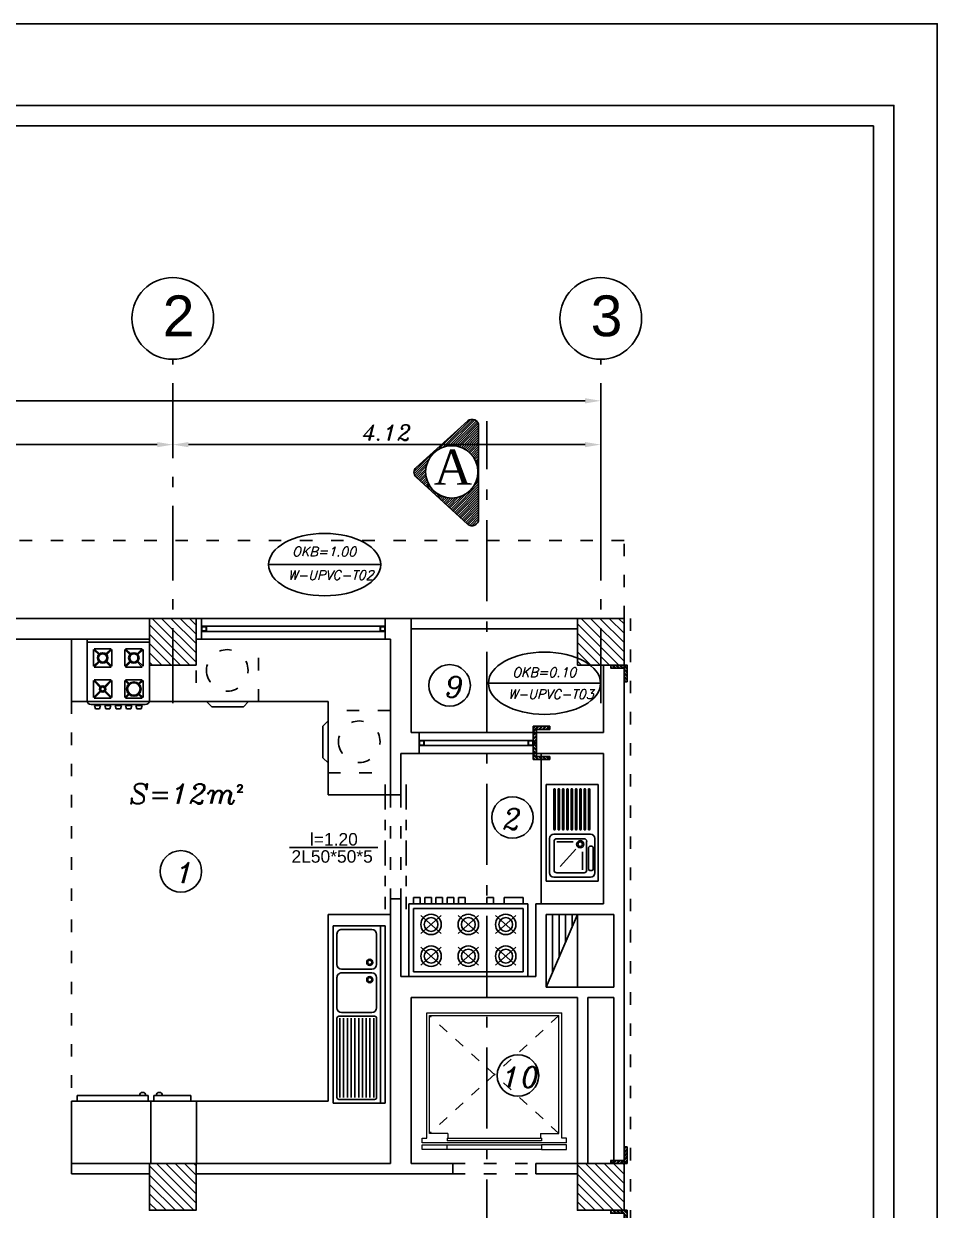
# Model space of a CAD drawing. Header units: millimetres. Extents: x 577 to 2337, y 236 to 943.
# Drawn here: x 1853.83 to 1862.62, y 431.55 to 442.97 of the extents above; entities that cross this region are included whole.
import ezdxf

# ---------------------------------------------------------------- set-up
doc = ezdxf.new("R2010")
doc.units = ezdxf.units.MM
doc.header["$LTSCALE"] = 0.01
doc.linetypes.add('ACAD_ISO03W100', pattern=[30, 12, -18])
doc.linetypes.add('ACAD_ISO10W100', pattern=[18, 12, -3, 0, -3])
for name, color, linetype in [('00-Arm', 7, 'Continuous'), ('01-Plan', 1, 'Continuous'), ('03-Ax', 4, 'Continuous'), ('05-Dim', 5, 'Continuous'), ('06-Furn', 4, 'Continuous'), ('07-Text', 3, 'Continuous'), ('09-Sect', 1, 'Continuous'), ('10-coulm', 7, 'Continuous'), ('12-Nal dargah', 3, 'Continuous'), ('15-Window', 4, 'Continuous'), ('18-Maharband', 4, 'Continuous')]:
    doc.layers.add(name, color=color, linetype=linetype)
doc.styles.add('2', font='BHoma.ttf')
doc.styles.get("Standard").update_dxf_attribs({"font": 'italic.shx'})
doc.styles.add('text', font='BBadr.ttf', dxfattribs={"height": 0.2})
doc.dimstyles.new('ISO-25', dxfattribs={"dimtxt": 0.15, "dimasz": 0.15, "dimexe": 0.1, "dimexo": 0.1, "dimgap": 0.04, "dimtad": 1, "dimzin": 1, "dimdsep": 46, "dimtxsty": 'Standard', "dimcen": 0.3, "dimadec": 0, "dimazin": 0, "dimtfac": 1, "dimtmove": 0, "dimatfit": 3, "dimfxl": 1, "dimarcsym": 0})

# ---------------------------------------------------------------- blocks, each defined once
blk = doc.blocks.new('co2')
at = {"layer": '10-coulm'}
h = blk.add_hatch(dxfattribs=at)
h.set_pattern_fill('ANSI31', color=5, scale=0.02, style=0)
h.set_pattern_definition([(45, (-770.14033, -706.21029), (-0.0449012806, 0.0449012806), [])])
h.paths.add_polyline_path([(0, 0), (0.45, 0), (0.45, 0.45), (0, 0.45)])
at = {"layer": '10-coulm', "color": 7}
blk.add_lwpolyline([(0, 0), (0.45, 0), (0.45, 0.45), (0, 0.45)], close=True, dxfattribs=at)
blk = doc.blocks.new('bee')
at = {"layer": '06-Furn', "color": 5, "lineweight": 9}
for p, q in [((936.524, 570.025), (936.524, 571.232)), ((937.824, 571.232), (936.524, 571.232)), ((936.55, 570.07), (936.55, 571.205)), ((937.797, 571.205), (936.55, 571.205)), ((937.797, 570.07), (937.797, 571.205)), ((937.824, 570.025), (937.824, 571.232)), ((936.479, 569.981), (936.479, 570.025)), ((936.479, 570.025), (936.524, 570.025)), ((936.728, 570.07), (936.55, 570.07)), ((936.719, 570.025), (936.728, 570.025)), ((936.719, 570.025), (936.719, 569.999)), ((936.719, 569.999), (937.628, 569.999)), ((936.728, 570.07), (936.728, 570.025)), ((937.619, 570.025), (936.728, 570.025)), ((937.619, 570.07), (937.797, 570.07)), ((937.619, 570.07), (937.619, 570.025)), ((937.628, 570.025), (937.619, 570.025)), ((937.628, 570.025), (937.628, 569.999)), ((937.868, 570.025), (937.824, 570.025)), ((937.868, 569.981), (937.868, 570.025)), ((936.479, 569.981), (937.868, 569.981))]:
    blk.add_line(p, q, dxfattribs=at)
at = {"layer": '06-Furn', "color": 5, "linetype": 'ACAD_ISO03W100', "lineweight": 13, "ltscale": 0.6}
for p, q in [((936.55, 570.07), (937.797, 571.205)), ((936.55, 571.205), (937.797, 570.07))]:
    blk.add_line(p, q, dxfattribs=at)
at = {"layer": '06-Furn', "color": 5, "lineweight": 9}
for points in [[(936.719, 569.914), (936.479, 569.914), (936.479, 569.959), (936.719, 569.959)], [(937.628, 569.914), (937.868, 569.914), (937.868, 569.959), (937.628, 569.959)]]:
    blk.add_lwpolyline(points, dxfattribs=at)
blk.add_lwpolyline([(937.628, 569.959), (936.719, 569.959), (936.719, 569.914), (937.628, 569.914)], close=True, dxfattribs=at)
blk = doc.blocks.new('f22')
at = {"layer": '06-Furn', "color": 32}
for p, q in [((819.166, 710.974), (818.566, 710.974)), ((818.566, 710.974), (818.566, 710.384)), ((819.166, 710.944), (818.566, 710.944)), ((819.166, 710.384), (819.166, 710.974)), ((818.627, 710.875), (818.627, 710.713)), ((818.684, 710.819), (818.627, 710.875)), ((818.797, 710.882), (818.635, 710.882)), ((818.691, 710.826), (818.635, 710.882)), ((818.797, 710.882), (818.74, 710.826)), ((818.804, 710.875), (818.747, 710.819)), ((818.804, 710.713), (818.804, 710.875)), ((818.927, 710.875), (818.927, 710.713)), ((818.984, 710.819), (818.927, 710.875)), ((819.097, 710.882), (818.935, 710.882)), ((818.991, 710.826), (818.935, 710.882)), ((819.04, 710.826), (819.097, 710.882)), ((819.047, 710.819), (819.104, 710.875)), ((819.104, 710.713), (819.104, 710.875)), ((818.684, 710.77), (818.627, 710.713)), ((818.691, 710.762), (818.635, 710.706)), ((818.635, 710.706), (818.797, 710.706)), ((818.797, 710.706), (818.74, 710.762)), ((818.804, 710.713), (818.747, 710.77)), ((818.927, 710.713), (818.984, 710.77)), ((818.935, 710.706), (818.991, 710.762)), ((818.935, 710.706), (819.097, 710.706)), ((819.097, 710.706), (819.04, 710.762)), ((819.104, 710.713), (819.047, 710.77)), ((818.627, 710.575), (818.627, 710.413)), ((818.627, 710.575), (818.67, 710.533)), ((818.797, 710.582), (818.635, 710.582)), ((818.635, 710.582), (818.677, 710.54)), ((818.797, 710.582), (818.755, 710.54)), ((818.804, 710.575), (818.762, 710.533)), ((818.804, 710.413), (818.804, 710.575)), ((818.927, 710.575), (818.927, 710.413)), ((818.927, 710.575), (818.999, 710.504)), ((819.097, 710.582), (818.935, 710.582)), ((818.935, 710.582), (819.006, 710.511)), ((819.026, 710.511), (819.097, 710.582)), ((819.033, 710.504), (819.104, 710.575)), ((819.104, 710.413), (819.104, 710.575)), ((818.67, 710.455), (818.627, 710.413)), ((818.677, 710.448), (818.635, 710.406)), ((818.755, 710.448), (818.797, 710.406)), ((818.762, 710.455), (818.804, 710.413)), ((818.927, 710.413), (818.999, 710.484)), ((818.935, 710.406), (819.006, 710.477)), ((819.026, 710.477), (819.097, 710.406)), ((819.033, 710.484), (819.104, 710.413)), ((818.606, 710.344), (819.126, 710.344)), ((818.635, 710.406), (818.797, 710.406)), ((818.636, 710.334), (818.696, 710.334)), ((818.646, 710.304), (818.636, 710.334)), ((818.686, 710.304), (818.696, 710.334)), ((818.736, 710.334), (818.796, 710.334)), ((818.746, 710.304), (818.736, 710.334)), ((818.786, 710.304), (818.796, 710.334)), ((818.836, 710.334), (818.896, 710.334)), ((818.846, 710.304), (818.836, 710.334)), ((818.886, 710.304), (818.896, 710.334)), ((818.935, 710.406), (819.097, 710.406)), ((818.936, 710.334), (818.996, 710.334)), ((818.946, 710.304), (818.936, 710.334)), ((818.986, 710.304), (818.996, 710.334)), ((819.036, 710.334), (819.096, 710.334)), ((819.046, 710.304), (819.036, 710.334)), ((819.086, 710.304), (819.096, 710.334)), ((818.646, 710.304), (818.686, 710.304)), ((818.746, 710.304), (818.786, 710.304)), ((818.846, 710.304), (818.886, 710.304)), ((818.946, 710.304), (818.986, 710.304)), ((819.046, 710.304), (819.086, 710.304))]:
    blk.add_line(p, q, dxfattribs=at)
for centre, radius in [((818.716, 710.794), 0.05), ((818.716, 710.794), 0.04), ((819.016, 710.794), 0.05), ((819.016, 710.794), 0.04), ((818.716, 710.494), 0.07), ((818.716, 710.494), 0.06), ((819.016, 710.494), 0.03), ((819.016, 710.494), 0.02)]:
    blk.add_circle(centre, radius, dxfattribs=at)
for centre, start, end in [((818.606, 710.384), 180, 270), ((819.126, 710.384), 270, 0)]:
    blk.add_arc(centre, 0.04, start, end, dxfattribs=at)
blk = doc.blocks.new('BB')
at = {"layer": '06-Furn', "color": 32}
for p, q in [((706.728, 653.659), (705.525, 653.659)), ((705.525, 653.659), (705.525, 653.058)), ((706.29, 653.659), (706.29, 653.058)), ((706.728, 653.659), (706.728, 653.058)), ((706.728, 653.058), (705.525, 653.058)), ((705.579, 653.058), (705.579, 653.003)), ((706.263, 653.003), (705.579, 653.003)), ((706.263, 653.058), (706.263, 653.003)), ((706.318, 653.058), (706.318, 653.003)), ((706.673, 653.003), (706.318, 653.003)), ((706.673, 653.058), (706.673, 653.003))]:
    blk.add_line(p, q, dxfattribs=at)
for centre in [(706.21, 653.003), (706.37, 653.003)]:
    blk.add_arc(centre, 0.0289, 180, 0, dxfattribs=at)
blk = doc.blocks.new('DD')
at = {"layer": '06-Furn', "color": 32}
for p, q in [((705.745, 651.307), (705.563, 651.307)), ((705.563, 651.243), (705.563, 651.307)), ((705.745, 651.243), (705.745, 651.307)), ((705.849, 651.243), (705.849, 651.307)), ((705.913, 651.307), (705.849, 651.307)), ((705.913, 651.243), (705.913, 651.307)), ((706.123, 651.243), (706.123, 651.307)), ((706.186, 651.307), (706.123, 651.307)), ((706.186, 651.243), (706.186, 651.307)), ((706.295, 651.307), (706.231, 651.307)), ((706.231, 651.243), (706.231, 651.307)), ((706.295, 651.243), (706.295, 651.307)), ((706.339, 651.243), (706.339, 651.307)), ((706.403, 651.307), (706.339, 651.307)), ((706.403, 651.243), (706.403, 651.307)), ((706.447, 651.243), (706.447, 651.307)), ((706.511, 651.307), (706.447, 651.307)), ((706.511, 651.243), (706.511, 651.307)), ((706.619, 651.307), (706.555, 651.307)), ((706.555, 651.243), (706.555, 651.307)), ((706.619, 651.243), (706.619, 651.307)), ((705.518, 651.243), (705.518, 650.543)), ((706.664, 651.243), (705.518, 651.243)), ((705.563, 651.199), (705.563, 650.588)), ((706.619, 651.199), (705.563, 651.199)), ((705.635, 650.958), (705.828, 651.133)), ((705.828, 650.958), (705.635, 651.133)), ((705.994, 650.958), (706.188, 651.133)), ((706.188, 650.958), (705.994, 651.133)), ((706.354, 650.958), (706.547, 651.133)), ((706.547, 650.958), (706.354, 651.133)), ((706.619, 650.588), (706.619, 651.199)), ((706.664, 650.543), (706.664, 651.243)), ((705.828, 650.828), (705.635, 650.653)), ((705.635, 650.828), (705.828, 650.653)), ((706.188, 650.653), (705.994, 650.828)), ((705.994, 650.653), (706.188, 650.828)), ((706.547, 650.828), (706.354, 650.653)), ((706.354, 650.828), (706.547, 650.653)), ((705.563, 650.588), (706.619, 650.588)), ((705.518, 650.543), (706.664, 650.543))]:
    blk.add_line(p, q, dxfattribs=at)
for centre, radius in [((705.731, 651.046), 0.0985), ((706.091, 651.046), 0.0985), ((706.45, 651.046), 0.0985), ((705.731, 651.046), 0.0667), ((706.091, 651.046), 0.0667), ((706.45, 651.046), 0.0667), ((705.731, 650.74), 0.0985), ((705.731, 650.74), 0.0667), ((706.091, 650.74), 0.0985), ((706.091, 650.74), 0.0667), ((706.45, 650.74), 0.0985), ((706.45, 650.74), 0.0667)]:
    blk.add_circle(centre, radius, dxfattribs=at)
blk = doc.blocks.new('ujyt253')
at = {"layer": '06-Furn', "color": 32}
for p, q in [((538.515, 644.377), (540.224, 644.377)), ((538.515, 643.877), (538.515, 644.377)), ((538.515, 644.332), (540.224, 644.332)), ((538.551, 644.277), (538.551, 643.932)), ((538.569, 644.296), (539.333, 644.296)), ((539.351, 644.277), (539.351, 643.932)), ((539.433, 644.296), (539.724, 644.296)), ((539.851, 644.296), (540.142, 644.296)), ((540.224, 644.377), (540.224, 643.877)), ((539.333, 644.268), (538.569, 644.268)), ((539.333, 644.232), (538.569, 644.232)), ((539.333, 644.196), (538.569, 644.196)), ((539.333, 644.159), (538.569, 644.159)), ((539.388, 644.25), (539.388, 643.959)), ((539.769, 644.25), (539.769, 643.959)), ((539.806, 644.25), (539.806, 643.959)), ((540.188, 644.25), (540.188, 643.959)), ((539.333, 644.123), (538.569, 644.123)), ((539.333, 644.086), (538.569, 644.086)), ((539.333, 644.05), (538.569, 644.05)), ((539.333, 644.014), (538.569, 644.014)), ((539.333, 643.977), (538.569, 643.977)), ((539.333, 643.941), (538.569, 643.941)), ((540.224, 643.877), (538.515, 643.877)), ((539.333, 643.914), (538.569, 643.914)), ((539.724, 643.914), (539.433, 643.914)), ((540.142, 643.914), (539.851, 643.914))]:
    blk.add_line(p, q, dxfattribs=at)
for centre, radius in [((539.704, 644.23), 0.0291), ((539.704, 644.23), 0.02), ((539.871, 644.23), 0.0291), ((539.871, 644.23), 0.02)]:
    blk.add_circle(centre, radius, dxfattribs=at)
for centre, radius, start, end in [((538.569, 644.277), 0.0182, 90, 180), ((539.333, 644.277), 0.0182, 0, 90), ((539.433, 644.25), 0.0455, 90, 180), ((539.724, 644.25), 0.0455, 0, 90), ((539.851, 644.25), 0.0455, 90, 180), ((540.142, 644.25), 0.0455, 0, 90), ((538.569, 643.932), 0.0182, 180, 270), ((539.333, 643.932), 0.0182, 270, 0), ((539.433, 643.959), 0.0455, 180, 270), ((539.724, 643.959), 0.0455, 270, 0), ((539.851, 643.959), 0.0455, 180, 270), ((540.142, 643.959), 0.0455, 270, 0)]:
    blk.add_arc(centre, radius, start, end, dxfattribs=at)
blk = doc.blocks.new('etyrt')
at = {"layer": '06-Furn', "color": 32, "linetype": 'Continuous'}
for p, q in [((539.929, 641.687), (540.861, 641.687)), ((539.929, 641.187), (539.929, 641.687)), ((540.34, 641.655), (540.009, 641.655)), ((540.861, 641.687), (540.861, 641.187)), ((539.968, 641.613), (539.968, 641.26)), ((540.01, 641.55), (540.01, 641.287)), ((540.031, 641.626), (540.031, 641.607)), ((540.313, 641.575), (540.036, 641.575)), ((540.212, 641.534), (540.039, 641.534)), ((540.253, 641.639), (540.044, 641.639)), ((540.044, 641.594), (540.253, 641.594)), ((540.266, 641.607), (540.266, 641.626)), ((540.338, 641.287), (540.338, 641.55)), ((540.382, 641.26), (540.382, 641.613)), ((540.813, 641.605), (540.43, 641.605)), ((540.813, 641.593), (540.43, 641.593)), ((540.813, 641.563), (540.43, 641.563)), ((540.813, 641.551), (540.43, 641.551)), ((540.07, 641.319), (540.239, 641.471)), ((540.307, 641.445), (540.307, 641.289)), ((540.813, 641.522), (540.43, 641.522)), ((540.813, 641.509), (540.43, 641.509)), ((540.813, 641.48), (540.43, 641.48)), ((540.813, 641.468), (540.43, 641.468)), ((540.813, 641.438), (540.43, 641.438)), ((540.813, 641.426), (540.43, 641.426)), ((540.813, 641.397), (540.43, 641.397)), ((540.813, 641.384), (540.43, 641.384)), ((540.813, 641.355), (540.43, 641.355)), ((540.813, 641.343), (540.43, 641.343)), ((540.813, 641.313), (540.43, 641.313)), ((540.009, 641.218), (540.34, 641.218)), ((540.036, 641.261), (540.313, 641.261)), ((540.813, 641.301), (540.43, 641.301)), ((540.813, 641.272), (540.43, 641.272)), ((540.813, 641.259), (540.43, 641.259)), ((540.861, 641.187), (539.929, 641.187))]:
    blk.add_line(p, q, dxfattribs=at)
for radius in [0.034, 0.0223]:
    blk.add_circle((540.286, 641.513), radius, dxfattribs=at)
for centre, radius, start, end in [((540.009, 641.613), 0.0418, 90, 180), ((540.34, 641.613), 0.0418, 0, 90), ((540.036, 641.55), 0.0257, 90, 180), ((540.044, 641.626), 0.0124, 90, 180), ((540.044, 641.607), 0.0124, 180, 270), ((540.253, 641.626), 0.0124, 0, 90), ((540.253, 641.607), 0.0124, 270, 0), ((540.313, 641.55), 0.0257, 0, 90), ((540.43, 641.599), 0.00625, 90, 270), ((540.43, 641.557), 0.00625, 90, 270), ((540.813, 641.599), 0.00625, 270, 90), ((540.813, 641.557), 0.00625, 270, 90), ((540.43, 641.516), 0.00625, 90, 270), ((540.43, 641.474), 0.00625, 90, 270), ((540.43, 641.432), 0.00625, 90, 270), ((540.813, 641.516), 0.00625, 270, 90), ((540.813, 641.474), 0.00625, 270, 90), ((540.813, 641.432), 0.00625, 270, 90), ((540.43, 641.391), 0.00625, 90, 270), ((540.43, 641.349), 0.00625, 90, 270), ((540.43, 641.307), 0.00625, 90, 270), ((540.813, 641.391), 0.00625, 270, 90), ((540.813, 641.349), 0.00625, 270, 90), ((540.813, 641.307), 0.00625, 270, 90), ((540.009, 641.26), 0.0418, 180, 270), ((540.036, 641.287), 0.0257, 180, 270), ((540.313, 641.287), 0.0257, 270, 0), ((540.34, 641.26), 0.0418, 270, 360), ((540.43, 641.266), 0.00625, 90, 270), ((540.813, 641.266), 0.00625, 270, 90)]:
    blk.add_arc(centre, radius, start, end, dxfattribs=at)
blk = doc.blocks.new('f21')
at = {"layer": '06-Furn', "color": 32, "linetype": 'ACAD_ISO03W100'}
for p, q in [((817.86, 708.544), (817.86, 709.144)), ((817.86, 708.544), (817.86, 709.144)), ((817.86, 709.144), (818.46, 709.144)), ((817.86, 709.144), (818.46, 709.144)), ((818.46, 709.144), (818.46, 708.544)), ((818.46, 709.144), (818.46, 708.544))]:
    blk.add_line(p, q, dxfattribs=at)
at = {"layer": '06-Furn', "color": 32}
for p, q in [((818.46, 708.544), (817.86, 708.544)), ((818.46, 708.544), (817.86, 708.544)), ((818.005, 708.494), (817.955, 708.544)), ((818.005, 708.494), (817.955, 708.544)), ((818.36, 708.544), (818.31, 708.494)), ((818.36, 708.544), (818.31, 708.494)), ((818.31, 708.494), (818.005, 708.494)), ((818.31, 708.494), (818.005, 708.494))]:
    blk.add_line(p, q, dxfattribs=at)
at = {"layer": '06-Furn', "color": 32, "linetype": 'ACAD_ISO03W100'}
blk.add_circle((818.16, 708.844), 0.2, dxfattribs=at)
blk.add_circle((818.16, 708.844), 0.2, dxfattribs=at)
blk = doc.blocks.new('Section')
at = {"layer": '09-Sect'}
h = blk.add_hatch(dxfattribs=at)
h.set_pattern_fill('ANSI31', color=8, scale=0.01)
h.paths.add_polyline_path([(616.475, 655.14, 0.651534), (616.264, 655.047), (616.264, 653.248, 0.649458), (616.474, 653.154), (617.467, 654.048, 0.443397), (617.468, 654.235)])
h.paths.add_polyline_path([(617.284, 654.135, -1), (616.276, 654.135, -1)], flags=16)
for p, q in [((616.264, 653.248), (616.264, 655.047)), ((617.468, 654.235), (616.475, 655.14)), ((616.474, 653.154), (617.467, 654.048))]:
    blk.add_line(p, q, dxfattribs=at)
blk.add_circle((616.78, 654.135), 0.504, dxfattribs=at)
for centre, start, end in [((616.39, 655.047), 47.6576, 180), ((617.383, 654.142), 312.0081, 47.6576), ((616.39, 653.248), 180, 312.0081)]:
    blk.add_arc(centre, 0.126, start, end, dxfattribs=at)
at = {"layer": '09-Sect', "color": 1, "insert": (617.127, 653.709), "char_height": 0.67457, "width": 0.3656, "attachment_point": 1, "rotation": 180, "style": '2'}
blk.add_mtext('{\\fTimes New Roman|b0|i0|c0|p18;A}', dxfattribs=at)
blk = doc.blocks.new('*D522')
at = {"layer": '05-Dim', "color": 0, "lineweight": -2, "transparency": 16777216}
for p, q in [((1848.312, 437.756), (1848.312, 439.441)), ((1859.383, 437.756), (1859.383, 439.441)), ((1848.462, 439.341), (1859.233, 439.341))]:
    blk.add_line(p, q, dxfattribs=at)
at = {"layer": '05-Dim', "color": 0, "transparency": 16777216}
for points in [[(1848.462, 439.366), (1848.462, 439.316), (1848.312, 439.341)], [(1859.233, 439.366), (1859.233, 439.316), (1859.383, 439.341)]]:
    blk.add_solid(points, dxfattribs=at)
at = {"layer": 'Defpoints', "color": 0, "transparency": 16777216}
for p in [(1859.383, 439.341), (1848.312, 437.656), (1859.383, 437.656)]:
    blk.add_point(p, dxfattribs=at)
at = {"layer": '05-Dim', "color": 0, "transparency": 16777216, "insert": (1852.761, 439.456), "char_height": 0.15, "attachment_point": 5}
blk.add_mtext('11.07', dxfattribs=at)
blk = doc.blocks.new('*D523')
at = {"layer": '03-Ax', "color": 0, "lineweight": -2, "transparency": 16777216}
blk.add_line((1848.462, 438.919), (1855.112, 438.919), dxfattribs=at)
at = {"layer": '03-Ax', "color": 0, "transparency": 16777216}
for points in [[(1848.462, 438.944), (1848.462, 438.894), (1848.312, 438.919)], [(1855.112, 438.944), (1855.112, 438.894), (1855.262, 438.919)]]:
    blk.add_solid(points, dxfattribs=at)
at = {"layer": 'Defpoints', "color": 0, "transparency": 16777216}
for p in [(1848.312, 438.919), (1855.262, 438.919), (1855.262, 438.919)]:
    blk.add_point(p, dxfattribs=at)
at = {"layer": '03-Ax', "color": 0, "transparency": 16777216, "insert": (1851.787, 439.034), "char_height": 0.15, "attachment_point": 5}
blk.add_mtext('6.95', dxfattribs=at)
blk = doc.blocks.new('*D524')
at = {"layer": '03-Ax', "color": 0, "lineweight": -2, "transparency": 16777216}
blk.add_line((1855.412, 438.919), (1859.233, 438.919), dxfattribs=at)
at = {"layer": '03-Ax', "color": 0, "transparency": 16777216}
for points in [[(1855.412, 438.944), (1855.412, 438.894), (1855.262, 438.919)], [(1859.233, 438.944), (1859.233, 438.894), (1859.383, 438.919)]]:
    blk.add_solid(points, dxfattribs=at)
at = {"layer": 'Defpoints', "color": 0, "transparency": 16777216}
for p in [(1855.262, 438.919), (1859.383, 438.919), (1859.383, 438.919)]:
    blk.add_point(p, dxfattribs=at)
at = {"layer": '03-Ax', "color": 0, "transparency": 16777216, "insert": (1857.322, 439.034), "char_height": 0.15, "attachment_point": 5}
blk.add_mtext('4.12', dxfattribs=at)
blk = doc.blocks.new('nabshi.16')
at = {"layer": '18-Maharband'}
h = blk.add_hatch(dxfattribs=at)
h.set_pattern_fill('ANSI32', color=5, scale=0.002667)
h.set_pattern_definition([(45, (104.628065, 31.17932), (-0.01796051224, 0.01796051224), []), (45, (104.640038, 31.17932), (-0.01796051224, 0.01796051224), [])])
edge = h.paths.add_edge_path()
edge.add_arc((1121.682, 457.48), 0.0016, 270, 360)
edge.add_line((1121.684, 457.48), (1121.684, 457.608))
edge.add_arc((1121.685, 457.608), 0.0016, 90, 180, ccw=False)
edge.add_line((1121.685, 457.609), (1121.812, 457.609))
edge.add_arc((1121.812, 457.611), 0.00207, 277.4806, 385.2694)
edge.add_line((1121.813, 457.612), (1121.813, 457.639))
edge.add_line((1121.813, 457.639), (1121.653, 457.639))
edge.add_line((1121.653, 457.639), (1121.653, 457.479))
edge.add_line((1121.653, 457.479), (1121.682, 457.479))
at = {"layer": '18-Maharband', "color": 2}
for p, q in [((1121.813, 457.639), (1121.653, 457.639)), ((1121.653, 457.639), (1121.653, 457.479)), ((1121.684, 457.48), (1121.684, 457.608)), ((1121.812, 457.609), (1121.685, 457.609)), ((1121.813, 457.639), (1121.813, 457.611)), ((1121.653, 457.479), (1121.682, 457.479))]:
    blk.add_line(p, q, dxfattribs=at)
for centre, start, end in [((1121.685, 457.608), 90, 180), ((1121.812, 457.611), 270, 0), ((1121.682, 457.48), 270, 0)]:
    blk.add_arc(centre, 0.0016, start, end, dxfattribs=at)

msp = doc.modelspace()

# ---------------------------------------------------------------- hatches: boundary and pattern name
at = {"layer": '01-Plan', "transparency": 33554687}
h = msp.add_hatch(dxfattribs=at)
h.set_pattern_fill('ANSI31', color=3, scale=0.5, angle=45)
h.set_pattern_definition([(90, (1462.4196, 297.104697), (-0.0625, 1e-17), [])])
h.paths.add_polyline_path([(1859.158, 434.395), (1858.858, 433.695), (1858.858, 434.395)])

# ---------------------------------------------------------------- linework, layer by layer
at = {"layer": '00-Arm'}
for points in [[(1841.974, 442.973), (1841.974, 413.473), (1862.624, 413.473), (1862.624, 442.973)], [(1842.588, 441.989), (1842.588, 414.456), (1862.009, 414.456), (1862.009, 441.989)]]:
    msp.add_lwpolyline(points, close=True, dxfattribs=at)
at = {"layer": '00-Arm', "color": 4}
msp.add_lwpolyline([(1842.391, 442.186), (1842.391, 414.259), (1862.206, 414.259), (1862.206, 442.186)], close=True, dxfattribs=at)
at = {"layer": '01-Plan', "color": 4, "linetype": 'ACAD_ISO03W100'}
for p, q in [((1848.087, 437.995), (1859.608, 437.995)), ((1859.608, 437.245), (1859.608, 437.995)), ((1859.668, 437.245), (1859.668, 420.1)), ((1854.287, 436.445), (1854.287, 432.595)), ((1857.358, 435.545), (1857.358, 434.545)), ((1857.458, 435.545), (1857.458, 434.545)), ((1857.958, 431.995), (1858.758, 431.995)), ((1857.958, 431.895), (1858.758, 431.895))]:
    msp.add_line(p, q, dxfattribs=at)
at = {"layer": '01-Plan'}
for p, q in [((1853.387, 437.245), (1855.037, 437.245)), ((1855.487, 437.245), (1855.537, 437.245)), ((1855.537, 437.045), (1855.537, 437.245)), ((1857.308, 437.245), (1857.558, 437.245)), ((1857.308, 437.045), (1857.308, 437.245)), ((1857.558, 437.245), (1857.558, 436.145)), ((1853.387, 437.045), (1855.037, 437.045)), ((1855.487, 437.045), (1855.537, 437.045)), ((1857.308, 437.045), (1857.358, 437.045)), ((1857.358, 437.045), (1857.358, 435.545)), ((1859.408, 436.795), (1859.408, 436.145)), ((1859.608, 436.795), (1859.608, 431.995)), ((1857.558, 436.145), (1857.633, 436.145)), ((1857.633, 435.945), (1857.633, 436.145)), ((1858.733, 436.145), (1859.408, 436.145)), ((1858.733, 435.945), (1858.733, 436.145)), ((1857.458, 435.945), (1857.633, 435.945)), ((1857.458, 435.945), (1857.458, 435.545)), ((1858.733, 435.945), (1859.408, 435.945)), ((1859.408, 435.945), (1859.408, 434.495)), ((1857.458, 435.545), (1857.358, 435.545)), ((1857.458, 434.545), (1857.358, 434.545)), ((1857.358, 434.545), (1857.358, 431.995)), ((1857.458, 434.545), (1857.458, 433.795)), ((1858.758, 433.795), (1858.758, 434.495)), ((1858.758, 434.495), (1859.408, 434.495)), ((1858.858, 433.695), (1858.858, 434.395)), ((1858.858, 434.395), (1859.508, 434.395)), ((1859.508, 434.395), (1859.508, 433.695)), ((1857.458, 433.795), (1858.758, 433.795)), ((1858.858, 433.695), (1859.508, 433.695)), ((1857.558, 433.595), (1857.558, 431.995)), ((1857.558, 433.595), (1859.158, 433.595)), ((1859.158, 433.595), (1859.158, 431.995)), ((1859.258, 433.595), (1859.258, 431.995)), ((1859.258, 433.595), (1859.508, 433.595)), ((1859.508, 433.595), (1859.508, 431.995)), ((1855.037, 431.995), (1854.287, 431.995)), ((1854.287, 431.995), (1854.287, 431.895)), ((1855.487, 431.995), (1857.358, 431.995)), ((1857.558, 431.995), (1857.958, 431.995)), ((1857.958, 431.995), (1857.958, 431.895)), ((1858.758, 431.995), (1859.158, 431.995)), ((1858.758, 431.995), (1858.758, 431.895)), ((1855.037, 431.895), (1854.287, 431.895)), ((1855.487, 431.895), (1857.958, 431.895)), ((1858.758, 431.895), (1859.158, 431.895))]:
    msp.add_line(p, q, dxfattribs=at)
at = {"layer": '01-Plan', "color": 4}
for p, q in [((1857.308, 437.245), (1855.537, 437.245)), ((1857.558, 437.245), (1859.158, 437.245)), ((1857.558, 437.145), (1859.158, 437.145)), ((1854.287, 436.445), (1854.287, 437.045)), ((1855.537, 437.045), (1857.308, 437.045)), ((1854.287, 436.445), (1854.438, 436.445)), ((1854.438, 436.445), (1856.758, 436.445)), ((1856.758, 436.445), (1856.758, 435.545)), ((1858.733, 436.145), (1857.633, 436.145)), ((1857.633, 435.945), (1858.733, 435.945)), ((1858.808, 435.945), (1858.808, 434.495)), ((1857.358, 435.545), (1856.758, 435.545)), ((1856.758, 434.395), (1856.758, 432.595)), ((1857.358, 434.395), (1856.758, 434.395)), ((1855.49, 432.595), (1856.758, 432.595))]:
    msp.add_line(p, q, dxfattribs=at)
at = {"layer": '01-Plan', "color": 3}
for p, q in [((1855.537, 437.17), (1855.587, 437.17)), ((1855.587, 437.12), (1855.537, 437.12)), ((1855.542, 437.165), (1855.582, 437.165)), ((1855.542, 437.125), (1855.542, 437.165)), ((1855.582, 437.125), (1855.542, 437.125)), ((1855.582, 437.165), (1855.582, 437.125)), ((1855.587, 437.17), (1855.587, 437.12)), ((1857.308, 437.17), (1857.258, 437.17)), ((1857.258, 437.17), (1857.258, 437.12)), ((1857.258, 437.12), (1857.308, 437.12)), ((1857.303, 437.165), (1857.263, 437.165)), ((1857.263, 437.165), (1857.263, 437.125)), ((1857.263, 437.125), (1857.303, 437.125)), ((1857.303, 437.125), (1857.303, 437.165)), ((1857.633, 436.07), (1857.683, 436.07)), ((1857.683, 436.07), (1857.683, 436.02)), ((1858.733, 436.07), (1858.683, 436.07)), ((1858.683, 436.07), (1858.683, 436.02)), ((1857.683, 436.02), (1857.633, 436.02)), ((1857.638, 436.065), (1857.678, 436.065)), ((1857.638, 436.025), (1857.638, 436.065)), ((1857.678, 436.025), (1857.638, 436.025)), ((1857.678, 436.065), (1857.678, 436.025)), ((1858.683, 436.02), (1858.733, 436.02)), ((1858.728, 436.065), (1858.688, 436.065)), ((1858.688, 436.065), (1858.688, 436.025)), ((1858.688, 436.025), (1858.728, 436.025)), ((1858.728, 436.025), (1858.728, 436.065)), ((1858.858, 433.695), (1859.158, 434.395)), ((1859.158, 433.695), (1859.158, 434.395))]:
    msp.add_line(p, q, dxfattribs=at)
at = {"layer": '01-Plan', "color": 5}
for p, q in [((1857.258, 437.17), (1855.587, 437.17)), ((1855.587, 437.12), (1857.258, 437.12)), ((1858.683, 436.07), (1857.683, 436.07)), ((1857.683, 436.02), (1858.683, 436.02))]:
    msp.add_line(p, q, dxfattribs=at)
at = {"layer": '03-Ax', "linetype": 'ACAD_ISO10W100', "ltscale": 6}
for p, q in [((1855.262, 436.43), (1855.262, 439.74)), ((1859.383, 436.43), (1859.383, 439.74))]:
    msp.add_line(p, q, dxfattribs=at)
at = {"layer": '03-Ax'}
for centre in [(1855.262, 440.134), (1859.383, 440.134)]:
    msp.add_circle(centre, 0.393, dxfattribs=at)
at = {"layer": '07-Text', "color": 3}
for centre in [(1857.928, 436.6), (1858.533, 435.328), (1855.34, 434.809), (1858.586, 432.843)]:
    msp.add_circle(centre, 0.2, dxfattribs=at)
at = {"layer": '09-Sect', "color": 7, "linetype": 'ACAD_ISO10W100', "ltscale": 6.5}
msp.add_line((1858.287, 419.632), (1858.287, 439.146), dxfattribs=at)
at = {"layer": '12-Nal dargah', "linetype": 'ACAD_ISO10W100', "ltscale": 2}
for p, q in [((1857.308, 435.645), (1857.308, 434.445)), ((1857.508, 435.645), (1857.508, 434.445))]:
    msp.add_line(p, q, dxfattribs=at)
at = {"layer": '12-Nal dargah', "lineweight": 25}
msp.add_line((1856.386, 435.039), (1857.238, 435.039), dxfattribs=at)
at = {"layer": '15-Window', "color": 4}
for p, q in [((1856.184, 437.763), (1857.264, 437.763)), ((1858.301, 436.621), (1859.381, 436.621))]:
    msp.add_line(p, q, dxfattribs=at)
for centre in [(1856.724, 437.763), (1858.841, 436.621)]:
    msp.add_ellipse(centre, major_axis=(0.54, 0), ratio=0.555556, dxfattribs=at)

# ---------------------------------------------------------------- block references
at = {"layer": '06-Furn', "color": 5, "xscale": -1}
for name, p in [('f22', (2673.603, -273.929)), ('f21', (2673.947, -272.099))]:
    msp.add_blockref(name, p, dxfattribs=at)
at = {"layer": '06-Furn', "color": 5, "xscale": -1, "rotation": 270}
msp.add_blockref('f21', (1148.214, -382.102), dxfattribs=at)
at = {"layer": '06-Furn', "xscale": -1, "rotation": 270}
for name, p in [('etyrt', (1217.672, -105.215)), ('ujyt253', (1212.929, -105.938))]:
    msp.add_blockref(name, p, dxfattribs=at)
at = {"layer": '06-Furn', "color": 241, "xscale": -1}
msp.add_blockref('DD', (2564.199, -216.748), dxfattribs=at)
at = {"layer": '06-Furn', "xscale": -1}
msp.add_blockref('bee', (2795.531, -137.785), dxfattribs=at)
at = {"layer": '06-Furn', "color": 241, "xscale": -1, "rotation": 180}
msp.add_blockref('BB', (1148.762, 1085.655), dxfattribs=at)
at = {"layer": '09-Sect', "xscale": 0.4999999999999368, "yscale": 0.4999999999999368, "zscale": 0.4999999999999368, "rotation": 180}
msp.add_blockref('Section', (2166.339, 765.724), dxfattribs=at)
at = {"layer": '10-coulm', "xscale": -1, "rotation": 180}
for p in [(1855.037, 437.245), (1859.158, 437.245), (1855.037, 431.995), (1859.158, 431.995)]:
    msp.add_blockref('co2', p, dxfattribs=at)
at = {"layer": '18-Maharband', "xscale": -1}
for p in [(2981.292, -20.843), (2981.292, -26.093)]:
    msp.add_blockref('nabshi.16', p, dxfattribs=at)
at = {"layer": '18-Maharband'}
msp.add_blockref('nabshi.16', (737.079, -21.433), dxfattribs=at)
at = {"layer": '18-Maharband', "xscale": -1, "rotation": 180}
msp.add_blockref('nabshi.16', (737.079, 893.524), dxfattribs=at)
at = {"layer": '18-Maharband', "rotation": 180}
msp.add_blockref('nabshi.16', (2981.292, 889.634), dxfattribs=at)

# ---------------------------------------------------------------- texts
at = {"layer": '03-Ax', "char_height": 0.39333, "width": 0.68193, "attachment_point": 1}
for s, insert in [('{\\fArial|b0|i0|c0|p32;2}', (1855.165, 440.356)), ('{\\fArial|b0|i0|c0|p32;3}', (1859.286, 440.356))]:
    msp.add_mtext(s, dxfattribs=dict(at, insert=insert))
at = {"layer": '07-Text', "color": 3, "char_height": 0.2, "width": 0.22798, "attachment_point": 7, "style": 'text'}
for s, insert in [('{\\Fitalic|c0;9}', (1857.881, 436.485)), ('{\\Fitalic|c0;2}', (1858.441, 435.213)), ('{\\Fitalic|c178;1}', (1855.293, 434.694)), ('{\\Fitalic|c178;1\\Fitalic|c0;0}', (1858.433, 432.727))]:
    msp.add_mtext(s, dxfattribs=dict(at, insert=insert))
at = {"layer": '07-Text', "color": 3, "transparency": 33554687, "insert": (1854.844, 435.46), "char_height": 0.192, "width": 0.58359, "attachment_point": 7, "style": 'text'}
msp.add_mtext('{\\Fitalic|c0;S=12m\\fISOCPEUR|b0|i0|c0|p34;²}', dxfattribs=at)
at = {"layer": '12-Nal dargah', "char_height": 0.12, "width": 1.09423, "style": 'text'}
for s, insert, attachment_point in [('{\\fArial|b0|i0|c0|p34;l=1.20}', (1857.044, 435.178), 3), ('{\\fArial|b0|i0|c0|p34;2L50*50*5}', (1857.188, 434.891), 9)]:
    msp.add_mtext(s, dxfattribs=dict(at, insert=insert, attachment_point=attachment_point))
at = {"layer": '15-Window', "color": 4, "char_height": 0.09, "width": 1.50675, "attachment_point": 9}
for s, insert in [('OKB=1.00', (1857.028, 437.844)), ('W-UPVC-T02', (1857.197, 437.618)), ('OKB=0.10', (1859.148, 436.681)), ('W-UPVC-T03', (1859.316, 436.471))]:
    msp.add_mtext(s, dxfattribs=dict(at, insert=insert))

# ---------------------------------------------------------------- dimensions: what is measured, and where the dimension line sits
at = {"layer": '03-Ax', "color": 5}
for base, p1, p2, picture, middle in [((1855.262, 438.919), (1848.312, 438.919), (1855.262, 438.919), '*D523', (1851.787, 439.034)), ((1859.383, 438.919), (1855.262, 438.919), (1859.383, 438.919), '*D524', (1857.322, 439.034))]:
    dim = msp.add_linear_dim(base=base, p1=p1, p2=p2, dimstyle='ISO-25', dxfattribs=at)
    dim.commit()
    dim.dimension.update_dxf_attribs({"geometry": picture, "text_midpoint": middle})
at = {"layer": '05-Dim'}
dim = msp.add_linear_dim(base=(1859.383, 439.341), p1=(1848.312, 437.656), p2=(1859.383, 437.656), dimstyle='ISO-25', dxfattribs=at)
dim.commit()
dim.dimension.update_dxf_attribs({"geometry": '*D522', "text_midpoint": (1852.761, 439.341), "dimtype": 160})

doc.saveas('drawing.dxf')
